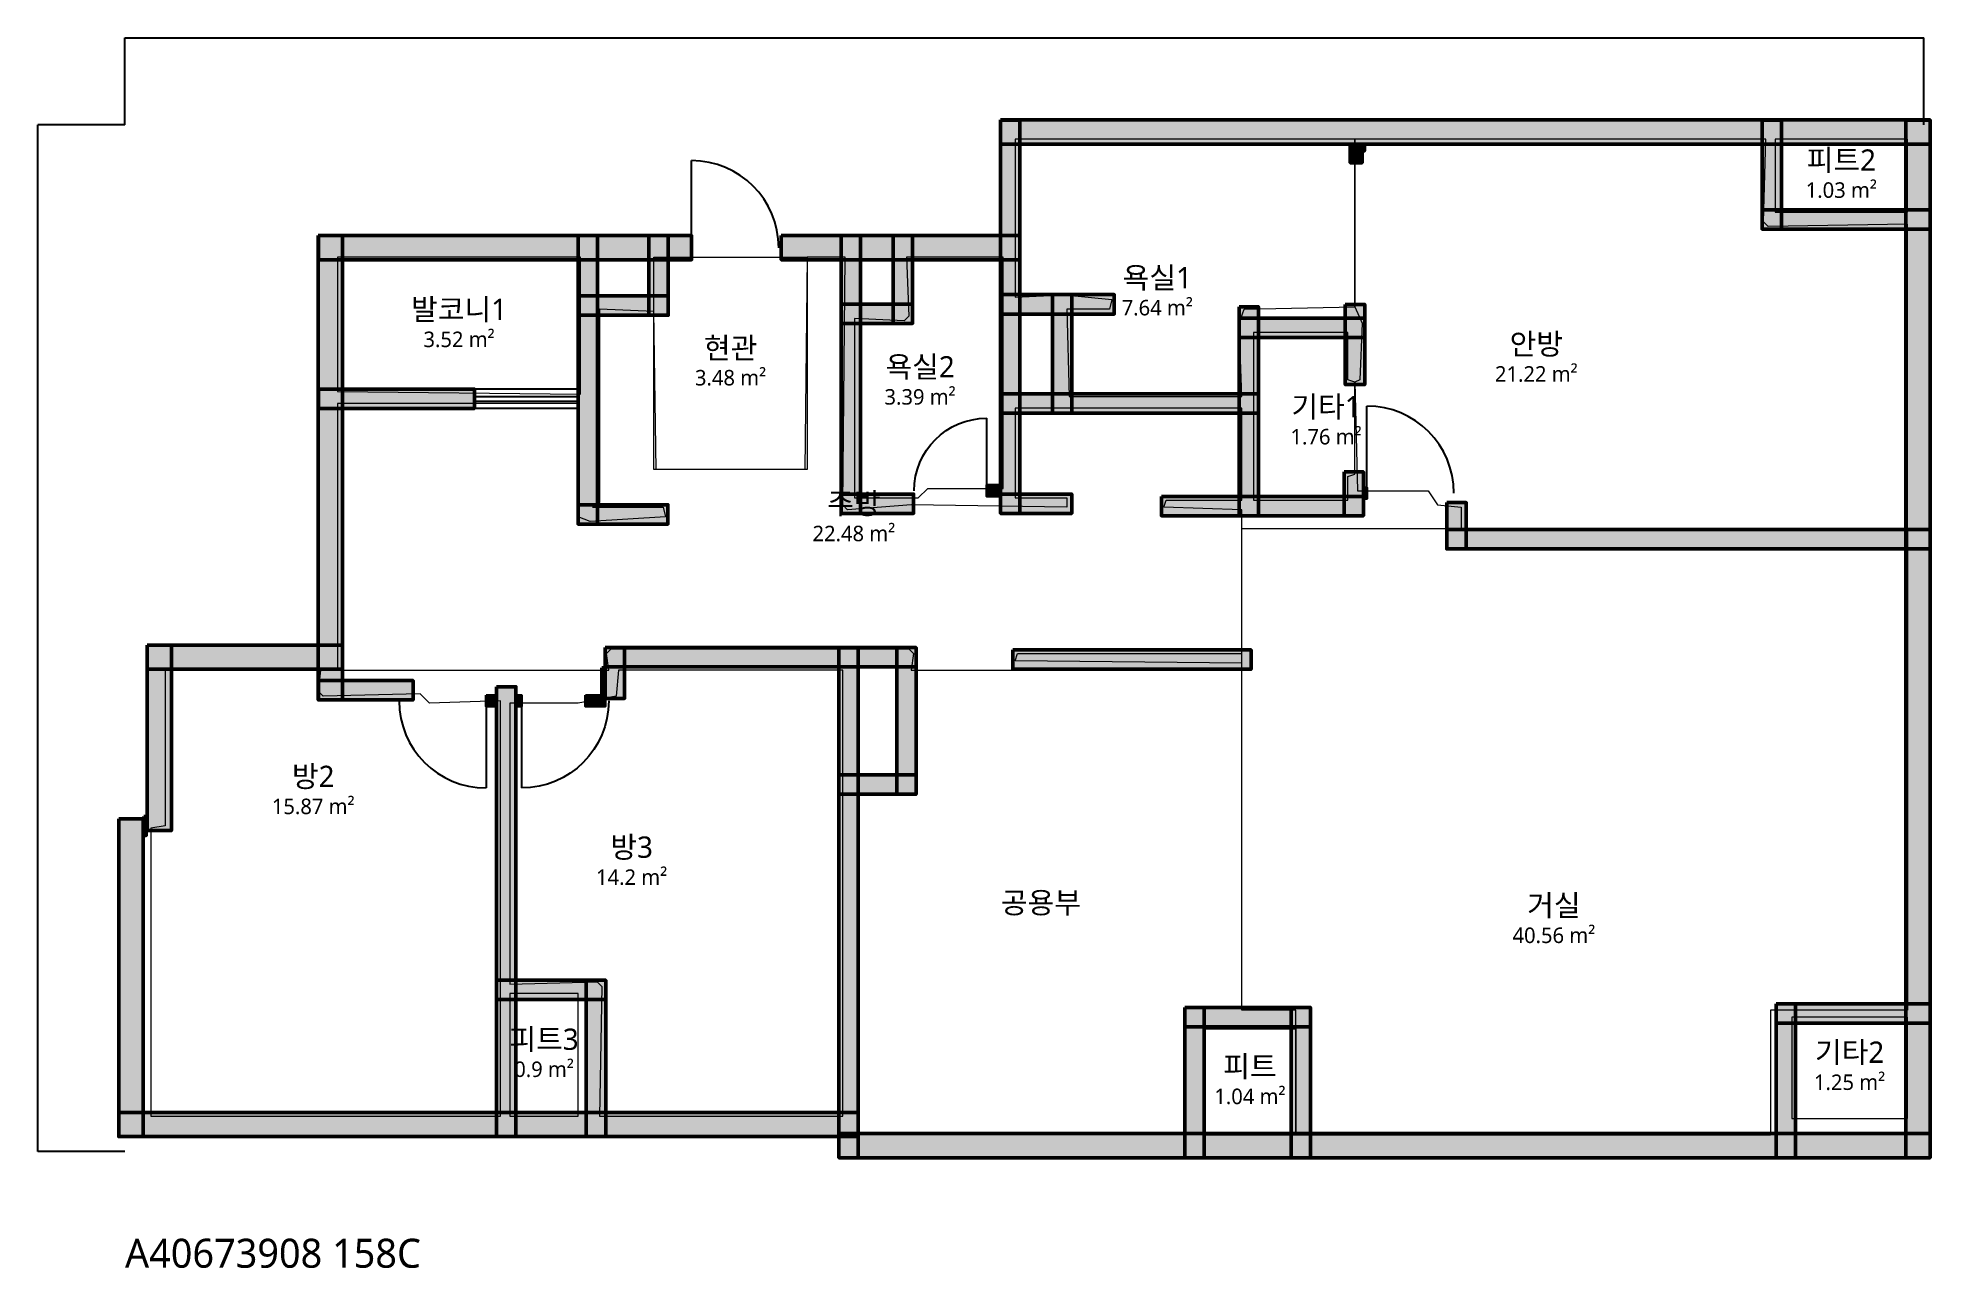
# Model space of a CAD drawing. Header units: millimetres. Extents: x -900 to 18649, y -1204 to 11510.
import ezdxf

# ---------------------------------------------------------------- set-up
doc = ezdxf.new("R2010")
doc.units = ezdxf.units.MM
for name, color, linetype, lineweight in [('A-ANNO-DIMS', 3, 'Continuous', 13), ('A-AREA', 9, 'Continuous', 13), ('A-AREA-IDEN', 7, 'Continuous', 18), ('A-AREA-PUBL', 9, 'Continuous', 13), ('A-DOOR', 4, 'Continuous', 25), ('A-GLAZ', 5, 'Continuous', 25), ('A-WALL-EXTR', 7, 'Continuous', 50), ('A-WALL-PATT', 8, 'Continuous', 9), ('A-WALL-PRTN', 8, 'Continuous', 35), ('A-WALL-STRC', 7, 'Continuous', 50)]:
    doc.layers.add(name, color=color, linetype=linetype, lineweight=lineweight)
doc.styles.add('OpenSansCondensed-Light', font='OpenSansCondensed-Light.ttf')
doc.styles.get("Standard").update_dxf_attribs({"font": 'malgun.ttf'})
doc.dimstyles.new('EZDXF', dxfattribs={"dimtxt": 0.25, "dimasz": 0.175, "dimexe": 0.375, "dimexo": 0.125, "dimgap": 0.1, "dimtad": 1, "dimlfac": 100, "dimzin": 12, "dimdsep": 46, "dimtxsty": 'OpenSansCondensed-Light', "dimblk": 'ARCHTICK', "dimcen": 2.5, "dimazin": 3, "dimtfac": 0.5, "dimtmove": 2, "dimatfit": 3})

# ---------------------------------------------------------------- blocks, each defined once
blk = doc.blocks.new('JJ-DOOR-SWING')
blk.add_line((0, 0), (0, 1000))
blk.add_arc((0, 0), 1000, 0, 90)
blk = doc.blocks.new('JJ-WIN-DOUBLE')
for p, q in [((0, 120), (1000, 120)), ((0, -120), (1000, -120))]:
    blk.add_line(p, q)
blk.add_lwpolyline([(0, -500), (1000, -500), (1000, 500), (0, 500)], close=True)
blk = doc.blocks.new('_ARCHTICK')
at = {"color": 0, "linetype": 'BYBLOCK', "const_width": 0.15}
blk.add_lwpolyline([(-0.5, -0.5), (0.5, 0.5)], dxfattribs=at)

msp = doc.modelspace()

# ---------------------------------------------------------------- hatches: boundary and pattern name
at = {"layer": 'A-WALL-PATT'}
h = msp.add_hatch(color=8, dxfattribs=at)
h.dxf.hatch_style = 1
h.paths.add_polyline_path([(9046.3, 10661.6), (18648.8, 10661.6), (18648.8, 10411.6), (9046.3, 10411.6)])
h = msp.add_hatch(color=8, dxfattribs=at)
h.dxf.hatch_style = 1
h.paths.add_polyline_path([(9046.3, 10661), (9246.3, 10661), (9246.3, 6595.1), (9046.3, 6595.1)])
h = msp.add_hatch(color=8, dxfattribs=at)
h.dxf.hatch_style = 1
h.paths.add_polyline_path([(16912.2, 10661), (17112.2, 10661), (17112.2, 9534.1), (16912.2, 9534.1)])
h = msp.add_hatch(color=8, dxfattribs=at)
h.dxf.hatch_style = 1
h.paths.add_polyline_path([(18399.4, 10661), (18649.4, 10661), (18649.4, -63.4), (18399.4, -63.4)])
h = msp.add_hatch(color=8, dxfattribs=at)
h.dxf.hatch_style = 1
h.paths.add_polyline_path([(12658.5, 10390.2), (12804.9, 10390.2), (12804.9, 10341.5), (12658.5, 10341.5)])
h = msp.add_hatch(color=8, dxfattribs=at)
h.dxf.hatch_style = 1
h.paths.add_polyline_path([(12658.5, 10341.5), (12658.5, 10219.5), (12780.5, 10219.5), (12780.5, 10341.5)])
h = msp.add_hatch(color=8, dxfattribs=at)
h.dxf.hatch_style = 1
h.paths.add_polyline_path([(16912.2, 9734.1), (18648.8, 9734.1), (18648.8, 9534.1), (16912.2, 9534.1)])
h = msp.add_hatch(color=8, dxfattribs=at)
h.dxf.hatch_style = 1
h.paths.add_polyline_path([(1997, 9465.9), (2247, 9465.9), (2247, 4668.3), (1997, 4668.3)])
h = msp.add_hatch(color=8, dxfattribs=at)
h.dxf.hatch_style = 1
h.paths.add_polyline_path([(1997.6, 9466.5), (5853.7, 9466.5), (5853.7, 9216.5), (1997.6, 9216.5)])
h = msp.add_hatch(color=8, dxfattribs=at)
h.dxf.hatch_style = 1
h.paths.add_polyline_path([(4680.5, 9465.9), (4880.5, 9465.9), (4880.5, 6485.4), (4680.5, 6485.4)])
h = msp.add_hatch(color=8, dxfattribs=at)
h.dxf.hatch_style = 1
h.paths.add_polyline_path([(5412.2, 9465.9), (5612.2, 9465.9), (5612.2, 8643.9), (5412.2, 8643.9)])
h = msp.add_hatch(color=8, dxfattribs=at)
h.dxf.hatch_style = 1
h.paths.add_polyline_path([(5612.2, 9466.5), (5853.7, 9466.5), (5853.7, 9216.5), (5612.2, 9216.5)])
h = msp.add_hatch(color=8, dxfattribs=at)
h.dxf.hatch_style = 1
h.paths.add_polyline_path([(6780.5, 9466.5), (9246.3, 9466.5), (9246.3, 9216.5), (6780.5, 9216.5)])
h = msp.add_hatch(color=8, dxfattribs=at)
h.dxf.hatch_style = 1
h.paths.add_polyline_path([(7400, 9465.9), (7600, 9465.9), (7600, 6595.1), (7400, 6595.1)])
h = msp.add_hatch(color=8, dxfattribs=at)
h.dxf.hatch_style = 1
h.paths.add_polyline_path([(7936.6, 9465.9), (8136.6, 9465.9), (8136.6, 8558.5), (7936.6, 8558.5)])
h = msp.add_hatch(color=8, dxfattribs=at)
h.dxf.hatch_style = 1
h.paths.add_polyline_path([(4680.5, 8843.9), (5612.2, 8843.9), (5612.2, 8643.9), (4680.5, 8643.9)])
h = msp.add_hatch(color=8, dxfattribs=at)
h.dxf.hatch_style = 1
h.paths.add_polyline_path([(9046.3, 8856.1), (10219.5, 8856.1), (10219.5, 8656.1), (9046.3, 8656.1)])
h = msp.add_hatch(color=8, dxfattribs=at)
h.dxf.hatch_style = 1
h.paths.add_polyline_path([(9582.9, 8856.1), (9782.9, 8856.1), (9782.9, 7631.7), (9582.9, 7631.7)])
h = msp.add_hatch(color=8, dxfattribs=at)
h.dxf.hatch_style = 1
h.paths.add_polyline_path([(7400, 8758.5), (8136.6, 8758.5), (8136.6, 8558.5), (7400, 8558.5)])
h = msp.add_hatch(color=8, dxfattribs=at)
h.dxf.hatch_style = 1
h.paths.add_polyline_path([(11509.8, 8731.7), (11709.8, 8731.7), (11709.8, 6570.7), (11509.8, 6570.7)])
h = msp.add_hatch(color=8, dxfattribs=at)
h.dxf.hatch_style = 1
h.paths.add_polyline_path([(11509.8, 8612.2), (12807.3, 8612.2), (12807.3, 8412.2), (11509.8, 8412.2)])
h = msp.add_hatch(color=8, dxfattribs=at)
h.dxf.hatch_style = 1
h.paths.add_polyline_path([(12607.3, 8756.1), (12807.3, 8756.1), (12807.3, 7926.8), (12607.3, 7926.8)])
h = msp.add_hatch(color=8, dxfattribs=at)
h.dxf.hatch_style = 1
h.paths.add_polyline_path([(1997.6, 7880.5), (3609.8, 7880.5), (3609.8, 7680.5), (1997.6, 7680.5)])
h = msp.add_hatch(color=8, dxfattribs=at)
h.dxf.hatch_style = 1
h.paths.add_polyline_path([(9046.3, 7831.7), (11709.8, 7831.7), (11709.8, 7631.7), (9046.3, 7631.7)])
h = msp.add_hatch(color=8, dxfattribs=at)
h.dxf.hatch_style = 1
h.paths.add_polyline_path([(8902.4, 6889.3), (9046.3, 6889.3), (9046.3, 6769.3), (8902.4, 6769.3)])
h = msp.add_hatch(color=8, dxfattribs=at)
h.dxf.hatch_style = 1
h.paths.add_polyline_path([(12595.1, 7024.4), (12795.1, 7024.4), (12795.1, 6570.7), (12595.1, 6570.7)])
h = msp.add_hatch(color=8, dxfattribs=at)
h.dxf.hatch_style = 1
h.paths.add_polyline_path([(12795.1, 6864.9), (12829.3, 6864.9), (12829.3, 6744.9), (12795.1, 6744.9)])
h = msp.add_hatch(color=8, dxfattribs=at)
h.dxf.hatch_style = 1
h.paths.add_polyline_path([(4680.5, 6685.4), (5609.8, 6685.4), (5609.8, 6485.4), (4680.5, 6485.4)])
h = msp.add_hatch(color=8, dxfattribs=at)
h.dxf.hatch_style = 1
h.paths.add_polyline_path([(7400, 6795.1), (8146.3, 6795.1), (8146.3, 6595.1), (7400, 6595.1)])
h = msp.add_hatch(color=8, dxfattribs=at)
h.dxf.hatch_style = 1
h.paths.add_polyline_path([(9046.3, 6795.1), (9780.5, 6795.1), (9780.5, 6595.1), (9046.3, 6595.1)])
h = msp.add_hatch(color=8, dxfattribs=at)
h.dxf.hatch_style = 1
h.paths.add_polyline_path([(10707.3, 6770.7), (12795.1, 6770.7), (12795.1, 6570.7), (10707.3, 6570.7)])
h = msp.add_hatch(color=8, dxfattribs=at)
h.dxf.hatch_style = 1
h.paths.add_polyline_path([(13656.1, 6707.3), (13856.1, 6707.3), (13856.1, 6229.3), (13656.1, 6229.3)])
h = msp.add_hatch(color=8, dxfattribs=at)
h.dxf.hatch_style = 1
h.paths.add_polyline_path([(13656.1, 6429.3), (18648.8, 6429.3), (18648.8, 6229.3), (13656.1, 6229.3)])
h = msp.add_hatch(color=8, dxfattribs=at)
h.dxf.hatch_style = 1
h.paths.add_polyline_path([(228.7, 5234.1), (478.7, 5234.1), (478.7, 3317.1), (228.7, 3317.1)])
h = msp.add_hatch(color=8, dxfattribs=at)
h.dxf.hatch_style = 1
h.paths.add_polyline_path([(229.3, 5234.8), (2246.3, 5234.8), (2246.3, 4984.8), (229.3, 4984.8)])
h = msp.add_hatch(color=8, dxfattribs=at)
h.dxf.hatch_style = 1
h.paths.add_polyline_path([(4961, 5209.8), (8173.2, 5209.8), (8173.2, 5009.8), (4961, 5009.8)])
h = msp.add_hatch(color=8, dxfattribs=at)
h.dxf.hatch_style = 1
h.paths.add_polyline_path([(4961, 5209.8), (5161, 5209.8), (5161, 4682.9), (4961, 4682.9)])
h = msp.add_hatch(color=8, dxfattribs=at)
h.dxf.hatch_style = 1
h.paths.add_polyline_path([(7375.6, 5209.8), (7575.6, 5209.8), (7575.6, -63.4), (7375.6, -63.4)])
h = msp.add_hatch(color=8, dxfattribs=at)
h.dxf.hatch_style = 1
h.paths.add_polyline_path([(7973.2, 5209.8), (8173.2, 5209.8), (8173.2, 3692.7), (7973.2, 3692.7)])
h = msp.add_hatch(color=8, dxfattribs=at)
h.dxf.hatch_style = 1
h.paths.add_polyline_path([(9170.7, 5185.4), (11634.1, 5185.4), (11634.1, 4985.4), (9170.7, 4985.4)])
h = msp.add_hatch(color=8, dxfattribs=at)
h.dxf.hatch_style = 1
h.paths.add_polyline_path([(4926.8, 5000), (4951.2, 5000), (4951.2, 4731.7), (4926.8, 4731.7)])
h = msp.add_hatch(color=8, dxfattribs=at)
h.dxf.hatch_style = 1
h.paths.add_polyline_path([(1997.6, 4868.3), (2975.6, 4868.3), (2975.6, 4668.3), (1997.6, 4668.3)])
h = msp.add_hatch(color=8, dxfattribs=at)
h.dxf.hatch_style = 1
h.paths.add_polyline_path([(3731.7, 4718.5), (3839, 4718.5), (3839, 4598.5), (3731.7, 4598.5)])
h = msp.add_hatch(color=8, dxfattribs=at)
h.dxf.hatch_style = 1
h.paths.add_polyline_path([(3839, 4804.9), (4039, 4804.9), (4039, 156.1), (3839, 156.1)])
h = msp.add_hatch(color=8, dxfattribs=at)
h.dxf.hatch_style = 1
h.paths.add_polyline_path([(4039, 4718.5), (4097.6, 4718.5), (4097.6, 4598.5), (4039, 4598.5)])
h = msp.add_hatch(color=8, dxfattribs=at)
h.dxf.hatch_style = 1
h.paths.add_polyline_path([(4756.1, 4718.5), (4961, 4718.5), (4961, 4598.5), (4756.1, 4598.5)])
h = msp.add_hatch(color=8, dxfattribs=at)
h.dxf.hatch_style = 1
h.paths.add_polyline_path([(7375.6, 3892.7), (8173.2, 3892.7), (8173.2, 3692.7), (7375.6, 3692.7)])
h = msp.add_hatch(color=8, dxfattribs=at)
h.dxf.hatch_style = 1
h.paths.add_polyline_path([(-64, 3439), (186, 3439), (186, 156.1), (-64, 156.1)])
h = msp.add_hatch(color=8, dxfattribs=at)
h.dxf.hatch_style = 1
h.paths.add_polyline_path([(195.1, 3463.4), (219.5, 3463.4), (219.5, 3268.3), (195.1, 3268.3)])
h = msp.add_hatch(color=8, dxfattribs=at)
h.dxf.hatch_style = 1
h.paths.add_polyline_path([(3839, 1770.7), (4965.9, 1770.7), (4965.9, 1570.7), (3839, 1570.7)])
h = msp.add_hatch(color=8, dxfattribs=at)
h.dxf.hatch_style = 1
h.paths.add_polyline_path([(4765.9, 1770.7), (4965.9, 1770.7), (4965.9, 156.1), (4765.9, 156.1)])
h = msp.add_hatch(color=8, dxfattribs=at)
h.dxf.hatch_style = 1
h.paths.add_polyline_path([(10948.8, 1490.2), (12246.3, 1490.2), (12246.3, 1290.2), (10948.8, 1290.2)])
h = msp.add_hatch(color=8, dxfattribs=at)
h.dxf.hatch_style = 1
h.paths.add_polyline_path([(10948.8, 1490.2), (11148.8, 1490.2), (11148.8, -63.4), (10948.8, -63.4)])
h = msp.add_hatch(color=8, dxfattribs=at)
h.dxf.hatch_style = 1
h.paths.add_polyline_path([(12046.3, 1490.2), (12246.3, 1490.2), (12246.3, -63.4), (12046.3, -63.4)])
h = msp.add_hatch(color=8, dxfattribs=at)
h.dxf.hatch_style = 1
h.paths.add_polyline_path([(17058.5, 1526.8), (18648.8, 1526.8), (18648.8, 1326.8), (17058.5, 1326.8)])
h = msp.add_hatch(color=8, dxfattribs=at)
h.dxf.hatch_style = 1
h.paths.add_polyline_path([(17058.5, 1526.8), (17258.5, 1526.8), (17258.5, -63.4), (17058.5, -63.4)])
h = msp.add_hatch(color=8, dxfattribs=at)
h.dxf.hatch_style = 1
h.paths.add_polyline_path([(-63.4, 405.5), (7575.6, 405.5), (7575.6, 155.5), (-63.4, 155.5)])
h = msp.add_hatch(color=8, dxfattribs=at)
h.dxf.hatch_style = 1
h.paths.add_polyline_path([(7375.6, 186), (18648.8, 186), (18648.8, -64), (7375.6, -64)])

# ---------------------------------------------------------------- linework, layer by layer
at = {"layer": 'A-AREA'}
for points in [[(9195.1, 10463.4), (9195.1, 8829.3), (9707.3, 8853.7), (10195.1, 8804.9), (10170.7, 8707.3), (9731.7, 8707.3), (9756.1, 7804.9), (11536.6, 7804.9), (11512.2, 8561), (11561, 8707.3), (12707.3, 8731.7), (12707.3, 10463.4)], [(12707.3, 10463.4), (12707.3, 8731.7), (12780.5, 8561), (12756.1, 7975.6), (12707.3, 7951.2), (12731.7, 6829.3), (13463.4, 6829.3), (13561, 6682.9), (13804.9, 6658.5), (13804.9, 6439), (18414.6, 6439), (18414.6, 9585.4), (16975.6, 9561), (16926.8, 9609.8), (16951.2, 10463.4)], [(17048.8, 10463.4), (17048.8, 9707.3), (18414.6, 9707.3), (18414.6, 10463.4)], [(11536.6, 7682.9), (9195.1, 7682.9), (9195.1, 6756.1), (9731.7, 6756.1), (9731.7, 6658.5), (8122, 6682.9), (7463.4, 6634.1), (7414.6, 6682.9), (7439, 9243.9), (7048.8, 9243.9), (7024.4, 7048.8), (5487.8, 7048.8), (5463.4, 8682.9), (4902.4, 8707.3), (4902.4, 6707.3), (4829.3, 6658.5), (5561, 6658.5), (5585.4, 6561), (4804.9, 6512.2), (4682.9, 6561), (4682.9, 7731.7), (2195.1, 7731.7), (2195.1, 4975.6), (5000, 4975.6), (4975.6, 5146.3), (5024.4, 5195.1), (8097.6, 5195.1), (8146.3, 5146.3), (8122, 4975.6), (11536.6, 4975.6), (11536.6, 5048.8), (9195.1, 5073.2), (9219.5, 5146.3), (11536.6, 5146.3), (11536.6, 6634.1), (10731.7, 6658.5), (10756.1, 6731.7), (11536.6, 6731.7)], [(2195.1, 9243.9), (2195.1, 7853.7), (4707.3, 7829.3), (4707.3, 9243.9)], [(7048.8, 9243.9), (7048.8, 7048.8), (5463.4, 7048.8), (5463.4, 9243.9)], [(8073.2, 9243.9), (8097.6, 8634.1), (8048.8, 8585.4), (7536.6, 8609.8), (7536.6, 6756.1), (8195.1, 6756.1), (8292.7, 6853.7), (9073.2, 6853.7), (9073.2, 9243.9)], [(11658.5, 8463.4), (11658.5, 6731.7), (12634.1, 6731.7), (12634.1, 6975.6), (12707.3, 7000), (12707.3, 7951.2), (12634.1, 7975.6), (12634.1, 8463.4)], [(18414.6, 6439), (18414.6, 1463.4), (17000, 1463.4), (17000, 170.7), (12097.6, 170.7), (12097.6, 1463.4), (11536.6, 1463.4), (11536.6, 6439)], [(414.6, 4975.6), (414.6, 3365.9), (268.3, 3341.5), (268.3, 365.9), (3878, 365.9), (3878, 4658.5), (3146.3, 4634.1), (3048.8, 4731.7), (2048.8, 4707.3), (2000, 4756.1), (2024.4, 4975.6)], [(3975.6, 4634.1), (3975.6, 1731.7), (4878, 1756.1), (4926.8, 1707.3), (4902.4, 365.9), (7414.6, 365.9), (7414.6, 4975.6), (5097.6, 4975.6), (5073.2, 4707.3), (4682.9, 4634.1)], [(3975.6, 1634.1), (3975.6, 365.9), (4682.9, 365.9), (4682.9, 1634.1)], [(17219.5, 1390.2), (17219.5, 341.5), (18414.6, 341.5), (18414.6, 1390.2)], [(11146.3, 170.7), (11146.3, 1268.3), (12097.6, 1268.3), (12097.6, 170.7)]]:
    msp.add_lwpolyline(points, close=True, dxfattribs=at)
at = {"layer": 'A-WALL-EXTR'}
for points in [[(9046.3, 10661.6), (18648.8, 10661.6), (18648.8, 10411.6), (9046.3, 10411.6)], [(18399.4, 10661), (18649.4, 10661), (18649.4, -63.4), (18399.4, -63.4)], [(12658.5, 10390.2), (12804.9, 10390.2), (12804.9, 10341.5), (12658.5, 10341.5)], [(12658.5, 10341.5), (12658.5, 10219.5), (12780.5, 10219.5), (12780.5, 10341.5)], [(1997, 9465.9), (2247, 9465.9), (2247, 4668.3), (1997, 4668.3)], [(1997.6, 9466.5), (5853.7, 9466.5), (5853.7, 9216.5), (1997.6, 9216.5)], [(5612.2, 9466.5), (5853.7, 9466.5), (5853.7, 9216.5), (5612.2, 9216.5)], [(6780.5, 9466.5), (9246.3, 9466.5), (9246.3, 9216.5), (6780.5, 9216.5)], [(228.7, 5234.1), (478.7, 5234.1), (478.7, 3317.1), (228.7, 3317.1)], [(229.3, 5234.8), (2246.3, 5234.8), (2246.3, 4984.8), (229.3, 4984.8)], [(4926.8, 5000), (4951.2, 5000), (4951.2, 4731.7), (4926.8, 4731.7)], [(-64, 3439), (186, 3439), (186, 156.1), (-64, 156.1)], [(195.1, 3463.4), (219.5, 3463.4), (219.5, 3268.3), (195.1, 3268.3)], [(-63.4, 405.5), (7575.6, 405.5), (7575.6, 155.5), (-63.4, 155.5)], [(7375.6, 186), (18648.8, 186), (18648.8, -64), (7375.6, -64)]]:
    msp.add_lwpolyline(points, close=True, dxfattribs=at)
at = {"layer": 'A-WALL-PRTN'}
for points in [[(8902.4, 6889.3), (9046.3, 6889.3), (9046.3, 6769.3), (8902.4, 6769.3)], [(12795.1, 6864.9), (12829.3, 6864.9), (12829.3, 6744.9), (12795.1, 6744.9)], [(3731.7, 4718.5), (3839, 4718.5), (3839, 4598.5), (3731.7, 4598.5)], [(4039, 4718.5), (4097.6, 4718.5), (4097.6, 4598.5), (4039, 4598.5)], [(4756.1, 4718.5), (4961, 4718.5), (4961, 4598.5), (4756.1, 4598.5)]]:
    msp.add_lwpolyline(points, close=True, dxfattribs=at)
at = {"layer": 'A-WALL-STRC'}
for points in [[(9046.3, 10661), (9246.3, 10661), (9246.3, 6595.1), (9046.3, 6595.1)], [(16912.2, 10661), (17112.2, 10661), (17112.2, 9534.1), (16912.2, 9534.1)], [(16912.2, 9734.1), (18648.8, 9734.1), (18648.8, 9534.1), (16912.2, 9534.1)], [(4680.5, 9465.9), (4880.5, 9465.9), (4880.5, 6485.4), (4680.5, 6485.4)], [(5412.2, 9465.9), (5612.2, 9465.9), (5612.2, 8643.9), (5412.2, 8643.9)], [(7400, 9465.9), (7600, 9465.9), (7600, 6595.1), (7400, 6595.1)], [(7936.6, 9465.9), (8136.6, 9465.9), (8136.6, 8558.5), (7936.6, 8558.5)], [(4680.5, 8843.9), (5612.2, 8843.9), (5612.2, 8643.9), (4680.5, 8643.9)], [(9046.3, 8856.1), (10219.5, 8856.1), (10219.5, 8656.1), (9046.3, 8656.1)], [(9582.9, 8856.1), (9782.9, 8856.1), (9782.9, 7631.7), (9582.9, 7631.7)], [(7400, 8758.5), (8136.6, 8758.5), (8136.6, 8558.5), (7400, 8558.5)], [(11509.8, 8731.7), (11709.8, 8731.7), (11709.8, 6570.7), (11509.8, 6570.7)], [(11509.8, 8612.2), (12807.3, 8612.2), (12807.3, 8412.2), (11509.8, 8412.2)], [(12607.3, 8756.1), (12807.3, 8756.1), (12807.3, 7926.8), (12607.3, 7926.8)], [(1997.6, 7880.5), (3609.8, 7880.5), (3609.8, 7680.5), (1997.6, 7680.5)], [(9046.3, 7831.7), (11709.8, 7831.7), (11709.8, 7631.7), (9046.3, 7631.7)], [(12595.1, 7024.4), (12795.1, 7024.4), (12795.1, 6570.7), (12595.1, 6570.7)], [(4680.5, 6685.4), (5609.8, 6685.4), (5609.8, 6485.4), (4680.5, 6485.4)], [(7400, 6795.1), (8146.3, 6795.1), (8146.3, 6595.1), (7400, 6595.1)], [(9046.3, 6795.1), (9780.5, 6795.1), (9780.5, 6595.1), (9046.3, 6595.1)], [(10707.3, 6770.7), (12795.1, 6770.7), (12795.1, 6570.7), (10707.3, 6570.7)], [(13656.1, 6707.3), (13856.1, 6707.3), (13856.1, 6229.3), (13656.1, 6229.3)], [(13656.1, 6429.3), (18648.8, 6429.3), (18648.8, 6229.3), (13656.1, 6229.3)], [(4961, 5209.8), (8173.2, 5209.8), (8173.2, 5009.8), (4961, 5009.8)], [(4961, 5209.8), (5161, 5209.8), (5161, 4682.9), (4961, 4682.9)], [(7375.6, 5209.8), (7575.6, 5209.8), (7575.6, -63.4), (7375.6, -63.4)], [(7973.2, 5209.8), (8173.2, 5209.8), (8173.2, 3692.7), (7973.2, 3692.7)], [(9170.7, 5185.4), (11634.1, 5185.4), (11634.1, 4985.4), (9170.7, 4985.4)], [(1997.6, 4868.3), (2975.6, 4868.3), (2975.6, 4668.3), (1997.6, 4668.3)], [(3839, 4804.9), (4039, 4804.9), (4039, 156.1), (3839, 156.1)], [(7375.6, 3892.7), (8173.2, 3892.7), (8173.2, 3692.7), (7375.6, 3692.7)], [(3839, 1770.7), (4965.9, 1770.7), (4965.9, 1570.7), (3839, 1570.7)], [(4765.9, 1770.7), (4965.9, 1770.7), (4965.9, 156.1), (4765.9, 156.1)], [(10948.8, 1490.2), (12246.3, 1490.2), (12246.3, 1290.2), (10948.8, 1290.2)], [(10948.8, 1490.2), (11148.8, 1490.2), (11148.8, -63.4), (10948.8, -63.4)], [(12046.3, 1490.2), (12246.3, 1490.2), (12246.3, -63.4), (12046.3, -63.4)], [(17058.5, 1526.8), (18648.8, 1526.8), (18648.8, 1326.8), (17058.5, 1326.8)], [(17058.5, 1526.8), (17258.5, 1526.8), (17258.5, -63.4), (17058.5, -63.4)]]:
    msp.add_lwpolyline(points, close=True, dxfattribs=at)

# ---------------------------------------------------------------- block references
at = {"layer": 'A-DOOR', "xscale": 0.9}
for p, yscale in [((5853.7, 9341.5), 0.9), ((12829.3, 6804.9), 0.9), ((4097.6, 4658.5), -0.9)]:
    msp.add_blockref('JJ-DOOR-SWING', p, dxfattribs=dict(at, yscale=yscale))
at = {"layer": 'A-DOOR', "rotation": 180}
for p, xscale, yscale in [((8902.4, 6829.3), 0.75, -0.75), ((3731.7, 4658.5), 0.9, 0.9)]:
    msp.add_blockref('JJ-DOOR-SWING', p, dxfattribs=dict(at, xscale=xscale, yscale=yscale))
at = {"layer": 'A-GLAZ', "xscale": 1.0730999999999995, "yscale": 0.1951219512195122}
msp.add_blockref('JJ-WIN-DOUBLE', (3609.8, 7780.5), dxfattribs=at)

# ---------------------------------------------------------------- texts
at = {"layer": 'A-AREA-IDEN'}
for s, insert, char_height, attachment_point in [('피트2', (17731.7, 10235.35), 220, 5), ('1.03 m²', (17731.7, 9935.35), 160, 5), ('욕실1', (10664.625, 9019.925), 220, 5), ('발코니1', (3451.2, 8692.7), 220, 5), ('7.64 m²', (10664.625, 8719.925), 160, 5), ('3.52 m²', (3451.2, 8392.7), 160, 5), ('현관', (6256.1, 8296.35), 220, 5), ('안방', (14580.48, 8335.36667), 220, 5), ('욕실2', (8214.11111, 8098.52222), 220, 5), ('3.48 m²', (6256.1, 7996.35), 160, 5), ('21.22 m²', (14580.48, 8035.36667), 160, 5), ('3.39 m²', (8214.11111, 7798.52222), 160, 5), ('기타1', (12408.5, 7686.575), 220, 5), ('1.76 m²', (12408.5, 7386.575), 160, 5), ('주방', (7530.16579, 6686.57105), 220, 5), ('22.48 m²', (7530.16579, 6386.57105), 160, 5), ('방2', (1944.55455, 3866.19091), 220, 5), ('15.87 m²', (1944.55455, 3566.19091), 160, 5), ('방3', (5234.13, 3135.36), 220, 5), ('14.2 m²', (5234.13, 2835.36), 160, 5), ('거실', (14762.2, 2534.125), 220, 5), ('40.56 m²', (14762.2, 2234.125), 160, 5), ('피트3', (4329.25, 1150), 220, 5), ('피트', (11621.95, 869.5), 220, 5), ('기타2', (17817.05, 1015.85), 220, 5), ('0.9 m²', (4329.25, 850), 160, 5), ('1.25 m²', (17817.05, 715.85), 160, 5), ('1.04 m²', (11621.95, 569.5), 160, 5), ('A40673908 158C', (0, -900), 300, 1)]:
    msp.add_mtext(s, dxfattribs=dict(at, insert=insert, char_height=char_height, attachment_point=attachment_point))
at = {"layer": 'A-AREA-PUBL', "insert": (9463.4, 2561), "char_height": 220, "attachment_point": 5}
msp.add_mtext('공용부', dxfattribs=at)

# ---------------------------------------------------------------- dimensions: what is measured, and where the dimension line sits
at = {"layer": 'A-ANNO-DIMS'}
msp.add_linear_dim(base=(0, 11509.756097561), p1=(0, 10609.756097561), p2=(18585.3658536585, 10609.756097561), dimstyle='EZDXF', dxfattribs=at).render()
msp.add_linear_dim(base=(-900, 0), p1=(0, 0), p2=(0, 10609.7561), angle=90, dimstyle='EZDXF', dxfattribs=at).render()

doc.saveas('drawing.dxf')
